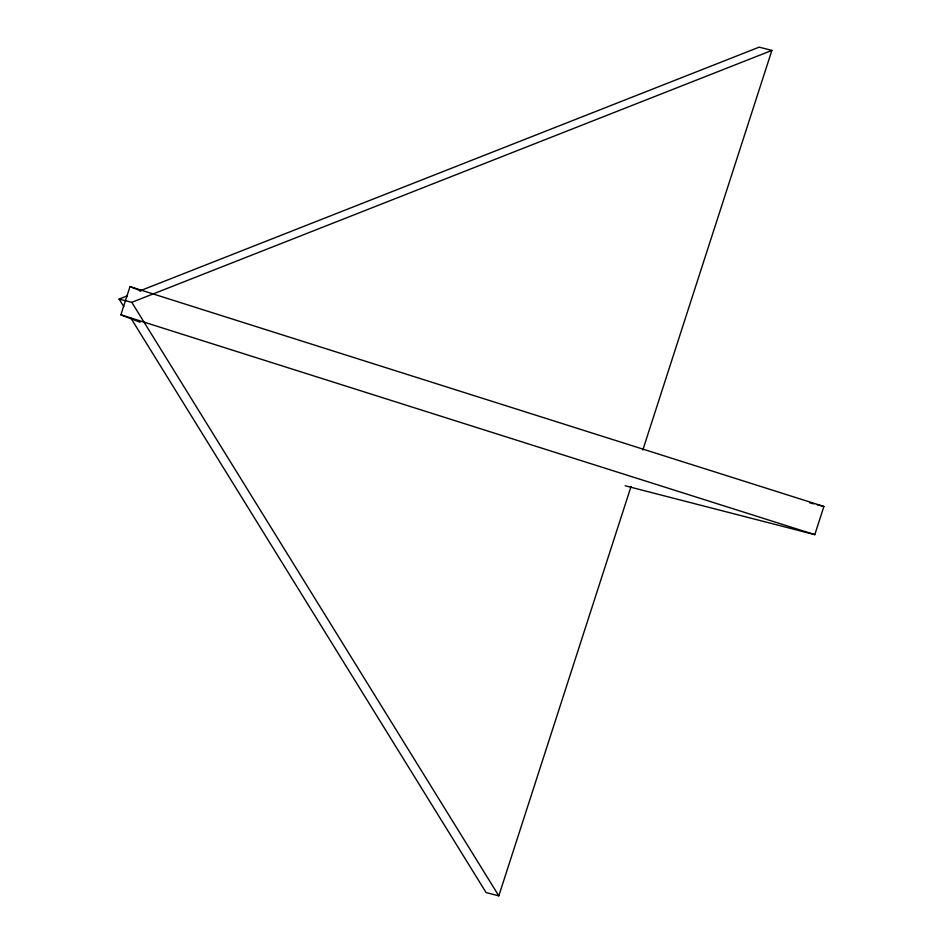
<?xml version="1.0" encoding="UTF-8"?>
<svg xmlns="http://www.w3.org/2000/svg" width="943" height="943" viewBox="0 0 943 943"><rect width="100%" height="100%" fill="white"/><g stroke="black" fill="none" stroke-linecap="round" stroke-linejoin="round"><path stroke-width="1.41" d="M140.047 322.235L120.893 314.797L129.993 286.613L823.899 506.462L814.799 534.646L625.162 485.775M130.712 317.85L486.116 892.585L498.812 895.85L631.044 486.458M642.82 450L771.881 50.415L759.186 47.15L139.658 290.974M123.745 306.581L119.101 299.072L127.329 295.831M119.101 299.072L131.796 302.338L771.881 50.415M809.636 502.784L813.915 503.892M816.768 504.623L823.899 506.462M120.893 314.797L814.799 534.646M129.993 286.613L140.943 290.868M131.796 302.338L498.812 895.85"/></g></svg>
